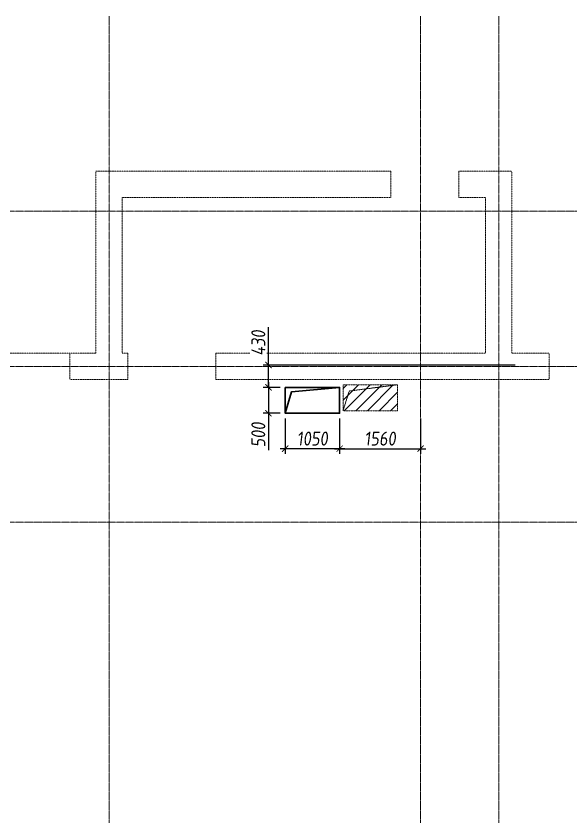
# Model space of a CAD drawing. Header units: millimetres. Extents: x -233751 to 529254, y -907864 to 285890.
# Drawn here: x 489327 to 500023, y -81085 to -65637 of the extents above; entities that cross this region are included whole.
import ezdxf

# ---------------------------------------------------------------- set-up
doc = ezdxf.new("R2010")
doc.units = ezdxf.units.MM
doc.linetypes.add('ADSK_Штриховая_ш2 п1', pattern=[3, 2, -1])
doc.linetypes.add('осевая', pattern=[2, 1.25, -0.25, 0.25, -0.25])
doc.layers.get('0').update_dxf_attribs({"lineweight": 30})
doc.layers.get('Defpoints').update_dxf_attribs({"lineweight": 0})
for name, color, linetype, lineweight in [('КР_Новые отверстия', 5, 'Continuous', 30), ('КР_Оси', 7, 'Continuous', 5), ('КР_Размеры отверстия', 7, 'Continuous', 5), ('КР_Сущ отверстия', 6, 'Continuous', 15), ('КР_Тонкая', 250, 'Continuous', 0)]:
    doc.layers.add(name, color=color, linetype=linetype, lineweight=lineweight)
doc.styles.add('ISOCPEUR', font='isocpeur.ttf', dxfattribs={"width": 0.85, "oblique": 7})
doc.dimstyles.new('R_100', dxfattribs={"dimtxt": 270, "dimasz": 120, "dimexe": 100, "dimexo": 100, "dimgap": 60, "dimtad": 1, "dimdec": 0, "dimrnd": 5, "dimzin": 0, "dimdsep": 46, "dimtxsty": 'ISOCPEUR', "dimblk": 'ARCHTICK', "dimcen": 0, "dimdle": 100, "dimclrd": 256, "dimclre": 256, "dimclrt": 256, "dimadec": 0, "dimazin": 0, "dimtfac": 2, "dimtdec": 0, "dimtmove": 0, "dimatfit": 3, "dimfxl": 1, "dimtvp": 3, "dimtfill": 1, "dimtolj": 1, "dimtzin": 0, "dimarcsym": 0})

# ---------------------------------------------------------------- blocks, each defined once
blk = doc.blocks.new('*U1981')
at = {"color": 0, "linetype": 'ByBlock', "lineweight": -2, "ltscale": 10}
blk.add_line((0, 0), (-71487, 0), dxfattribs=at)
blk = doc.blocks.new('*U1982')
at = {"color": 0, "linetype": 'ByBlock', "lineweight": -2, "ltscale": 10}
blk.add_line((0, 0), (-71487, 0), dxfattribs=at)
blk = doc.blocks.new('*U1983')
at = {"color": 0, "linetype": 'ByBlock', "lineweight": -2, "ltscale": 10}
blk.add_line((0, 0), (-71487, 0), dxfattribs=at)
blk = doc.blocks.new('*U1994')
at = {"color": 0, "linetype": 'ByBlock', "lineweight": -2, "ltscale": 10}
blk.add_line((0, 0), (0, -53278), dxfattribs=at)
blk = doc.blocks.new('*U1995')
at = {"color": 0, "linetype": 'ByBlock', "lineweight": -2, "ltscale": 10}
blk.add_line((0, 0), (0, -27762), dxfattribs=at)
blk = doc.blocks.new('*U1996')
at = {"color": 0, "linetype": 'ByBlock', "lineweight": -2, "ltscale": 10}
blk.add_line((0, 0), (0, -27762), dxfattribs=at)
blk = doc.blocks.new('_ArchTick')
at = {"color": 0, "linetype": 'ByBlock', "const_width": 0.15}
blk.add_lwpolyline([(-0.5, -0.5), (0.5, 0.5)], dxfattribs=at)
blk = doc.blocks.new('*D390')
at = {"layer": 'Defpoints', "color": 0, "transparency": 16777216}
for p in [(494515, -73299), (495564, -73299), (494515, -73982)]:
    blk.add_point(p, dxfattribs=at)
at = {"layer": 'КР_Размеры отверстия', "lineweight": -2, "transparency": 16777216}
for p, q in [((494515, -73399), (494515, -74082)), ((495564, -73399), (495564, -74082)), ((495664, -73982), (494415, -73982))]:
    blk.add_line(p, q, dxfattribs=at)
at = {"layer": 'КР_Размеры отверстия', "lineweight": -2, "transparency": 16777216, "xscale": 120, "yscale": 120, "zscale": 120, "rotation": 180}
blk.add_blockref('_ArchTick', (494515, -73982), dxfattribs=at)
at = {"layer": 'КР_Размеры отверстия', "lineweight": -2, "transparency": 16777216, "xscale": 120, "yscale": 120, "zscale": 120}
blk.add_blockref('_ArchTick', (495564, -73982), dxfattribs=at)
at = {"layer": 'КР_Размеры отверстия', "lineweight": 5, "transparency": 16777216, "insert": (495040, -73787), "char_height": 270, "attachment_point": 5, "style": 'ISOCPEUR', "bg_fill": 3, "box_fill_scale": 1.1, "bg_fill_color": 256, "bg_fill_true_color": 13158600, "bg_fill_transparency": 0}
blk.add_mtext('\\A1;1050', dxfattribs=at)
blk = doc.blocks.new('*D391')
at = {"layer": 'Defpoints', "color": 0, "transparency": 16777216}
for p in [(495564, -73299), (497125, -73299), (497125, -73982)]:
    blk.add_point(p, dxfattribs=at)
at = {"layer": 'КР_Размеры отверстия', "lineweight": -2, "transparency": 16777216}
for p, q in [((495564, -73399), (495564, -74082)), ((497125, -73399), (497125, -74082)), ((495464, -73982), (497225, -73982))]:
    blk.add_line(p, q, dxfattribs=at)
at = {"layer": 'КР_Размеры отверстия', "lineweight": -2, "transparency": 16777216, "xscale": 120, "yscale": 120, "zscale": 120, "rotation": 180}
blk.add_blockref('_ArchTick', (495564, -73982), dxfattribs=at)
at = {"layer": 'КР_Размеры отверстия', "lineweight": -2, "transparency": 16777216, "xscale": 120, "yscale": 120, "zscale": 120}
blk.add_blockref('_ArchTick', (497125, -73982), dxfattribs=at)
at = {"layer": 'КР_Размеры отверстия', "lineweight": 5, "transparency": 16777216, "insert": (496345, -73787), "char_height": 270, "attachment_point": 5, "style": 'ISOCPEUR', "bg_fill": 3, "box_fill_scale": 1.1, "bg_fill_color": 256, "bg_fill_true_color": 13158600, "bg_fill_transparency": 0}
blk.add_mtext('\\A1;1560', dxfattribs=at)
blk = doc.blocks.new('*D392')
at = {"layer": 'Defpoints', "color": 0, "transparency": 16777216}
for p in [(499045, -72369), (494192, -72799), (494515, -72799)]:
    blk.add_point(p, dxfattribs=at)
at = {"layer": 'КР_Размеры отверстия', "lineweight": -2, "transparency": 16777216}
for p, q in [((494192, -72369), (494192, -71637)), ((494192, -72799), (494192, -72269)), ((498945, -72369), (494092, -72369)), ((494415, -72799), (494092, -72799))]:
    blk.add_line(p, q, dxfattribs=at)
at = {"layer": 'КР_Размеры отверстия', "lineweight": -2, "transparency": 16777216, "xscale": 120, "yscale": 120, "zscale": 120}
for p, rotation in [((494192, -72369), 90), ((494192, -72799), 270)]:
    blk.add_blockref('_ArchTick', p, dxfattribs=dict(at, rotation=rotation))
at = {"layer": 'КР_Размеры отверстия', "lineweight": 5, "transparency": 16777216, "insert": (493997, -71943), "char_height": 270, "attachment_point": 5, "rotation": 90, "style": 'ISOCPEUR', "bg_fill": 3, "box_fill_scale": 1.1, "bg_fill_color": 256, "bg_fill_true_color": 13158600, "bg_fill_transparency": 0}
blk.add_mtext('\\A1;430', dxfattribs=at)
blk = doc.blocks.new('*D393')
at = {"layer": 'Defpoints', "color": 0, "transparency": 16777216}
for p in [(494515, -72799), (494192, -73299), (494515, -73299)]:
    blk.add_point(p, dxfattribs=at)
at = {"layer": 'КР_Размеры отверстия', "lineweight": -2, "transparency": 16777216}
for p, q in [((494192, -72699), (494192, -73299)), ((494415, -72799), (494092, -72799)), ((494415, -73299), (494092, -73299)), ((494192, -73299), (494192, -74009))]:
    blk.add_line(p, q, dxfattribs=at)
at = {"layer": 'КР_Размеры отверстия', "lineweight": -2, "transparency": 16777216, "xscale": 120, "yscale": 120, "zscale": 120}
for p, rotation in [((494192, -72799), 90), ((494192, -73299), 270)]:
    blk.add_blockref('_ArchTick', p, dxfattribs=dict(at, rotation=rotation))
at = {"layer": 'КР_Размеры отверстия', "lineweight": 5, "transparency": 16777216, "insert": (493997, -73714), "char_height": 270, "attachment_point": 5, "rotation": 90, "style": 'ISOCPEUR', "bg_fill": 3, "box_fill_scale": 1.1, "bg_fill_color": 256, "bg_fill_true_color": 13158600, "bg_fill_transparency": 0}
blk.add_mtext('\\A1;500', dxfattribs=at)

msp = doc.modelspace()

# ---------------------------------------------------------------- hatches: boundary and pattern name
at = {"layer": 'КР_Сущ отверстия'}
h = msp.add_hatch(dxfattribs=at)
h.set_pattern_fill('ANSI31', scale=50)
h.paths.add_polyline_path([(496678.5, -73249.5), (496678.5, -72749), (495629.5, -72749), (495629.5, -73249.5)])

# ---------------------------------------------------------------- linework, layer by layer
at = {"layer": 'КР_Новые отверстия'}
msp.add_lwpolyline([(494515.4, -72799), (495564.4, -72799), (495564.4, -73299.5), (494515.4, -73299.5)], close=True, dxfattribs=at)
msp.add_lwpolyline([(494515.4, -73299.5), (494634.8, -72887.6), (495564.4, -72799)], dxfattribs=at)
at = {"layer": 'КР_Сущ отверстия', "linetype": 'ADSK_Штриховая_ш2 п1', "ltscale": 0.3}
msp.add_lwpolyline([(495629.5, -73249.5), (496678.5, -73249.5), (496678.5, -72749), (495629.5, -72749)], close=True, dxfattribs=at)
msp.add_lwpolyline([(495629.5, -73249.5), (495749.3, -72869.6), (496678.5, -72749)], dxfattribs=at)
at = {"layer": 'КР_Тонкая', "linetype": 'ADSK_Штриховая_ш2 п1'}
for points in [[(490865.4, -72139.3), (490865.4, -68629.3), (496550.4, -68629.3), (496550.4, -69139.3), (491375.4, -69139.3), (491375.4, -72139.3), (491480.4, -72139.3), (491480.4, -72649.3), (490365.4, -72649.3), (490365.4, -72139.3)], [(497860.4, -68629.3), (497860.4, -69139.3), (498375.4, -69139.3), (498375.4, -72139.3), (493180.4, -72139.3), (493180.4, -72649.3), (499605.4, -72649.3), (499605.4, -72139.3), (498885.4, -72139.3), (498885.4, -68629.3)]]:
    msp.add_lwpolyline(points, close=True, dxfattribs=at)
msp.add_lwpolyline([(489055.4, -72139.3), (490365.4, -72139.3), (490365.4, -72139.3)], dxfattribs=at)

# ---------------------------------------------------------------- block references
at = {"layer": 'КР_Оси', "linetype": 'осевая'}
for name, p in [('*U1994', (491125.4, -65636.9)), ('*U1995', (497125.4, -65636.9)), ('*U1996', (498630.4, -65636.9)), ('*U1983', (529253.8, -69399.3)), ('*U1982', (529253.8, -72399.3)), ('*U1981', (529253.8, -75399.3))]:
    msp.add_blockref(name, p, dxfattribs=at)

# ---------------------------------------------------------------- next in the draw order: dimensions: what is measured, and where the dimension line sits
at = {"layer": 'КР_Размеры отверстия', "lineweight": 5}
dim = msp.add_linear_dim(base=(494192.1, -72799), p1=(499044.7, -72369.3), p2=(494515.4, -72799), angle=90, dimstyle='R_100', override={"dimpost": '\\X'}, dxfattribs=at)
dim.commit()
dim.dimension.update_dxf_attribs({"geometry": '*D392', "text_midpoint": (494192.1, -71943.2), "dimtype": 160})
dim = msp.add_linear_dim(base=(494515.4, -73982.1), p1=(495564.4, -73299.5), p2=(494515.4, -73299.5), dimstyle='R_100', override={"dimpost": '\\X'}, dxfattribs=at)
dim.commit()
dim.dimension.update_dxf_attribs({"geometry": '*D390', "text_midpoint": (495039.9, -73787.1)})

# ---------------------------------------------------------------- next in the draw order: dimensions: what is measured, and where the dimension line sits
dim = msp.add_linear_dim(base=(494192.0561823, -73299.5), p1=(494515.449204, -72799), p2=(494515.449204, -73299.5), angle=90, dimstyle='R_100', override={"dimpost": '\\X'}, dxfattribs=at)
dim.commit()
dim.dimension.update_dxf_attribs({"geometry": '*D393', "text_midpoint": (493997.0561823, -73714.1009157)})
dim = msp.add_linear_dim(base=(497125.4, -73982.1), p1=(495564.4, -73299.5), p2=(497125.4, -73299.5), dimstyle='R_100', override={"dimpost": '\\X'}, dxfattribs=at)
dim.commit()
dim.dimension.update_dxf_attribs({"geometry": '*D391', "text_midpoint": (496344.9, -73787.1)})

doc.saveas('drawing.dxf')
